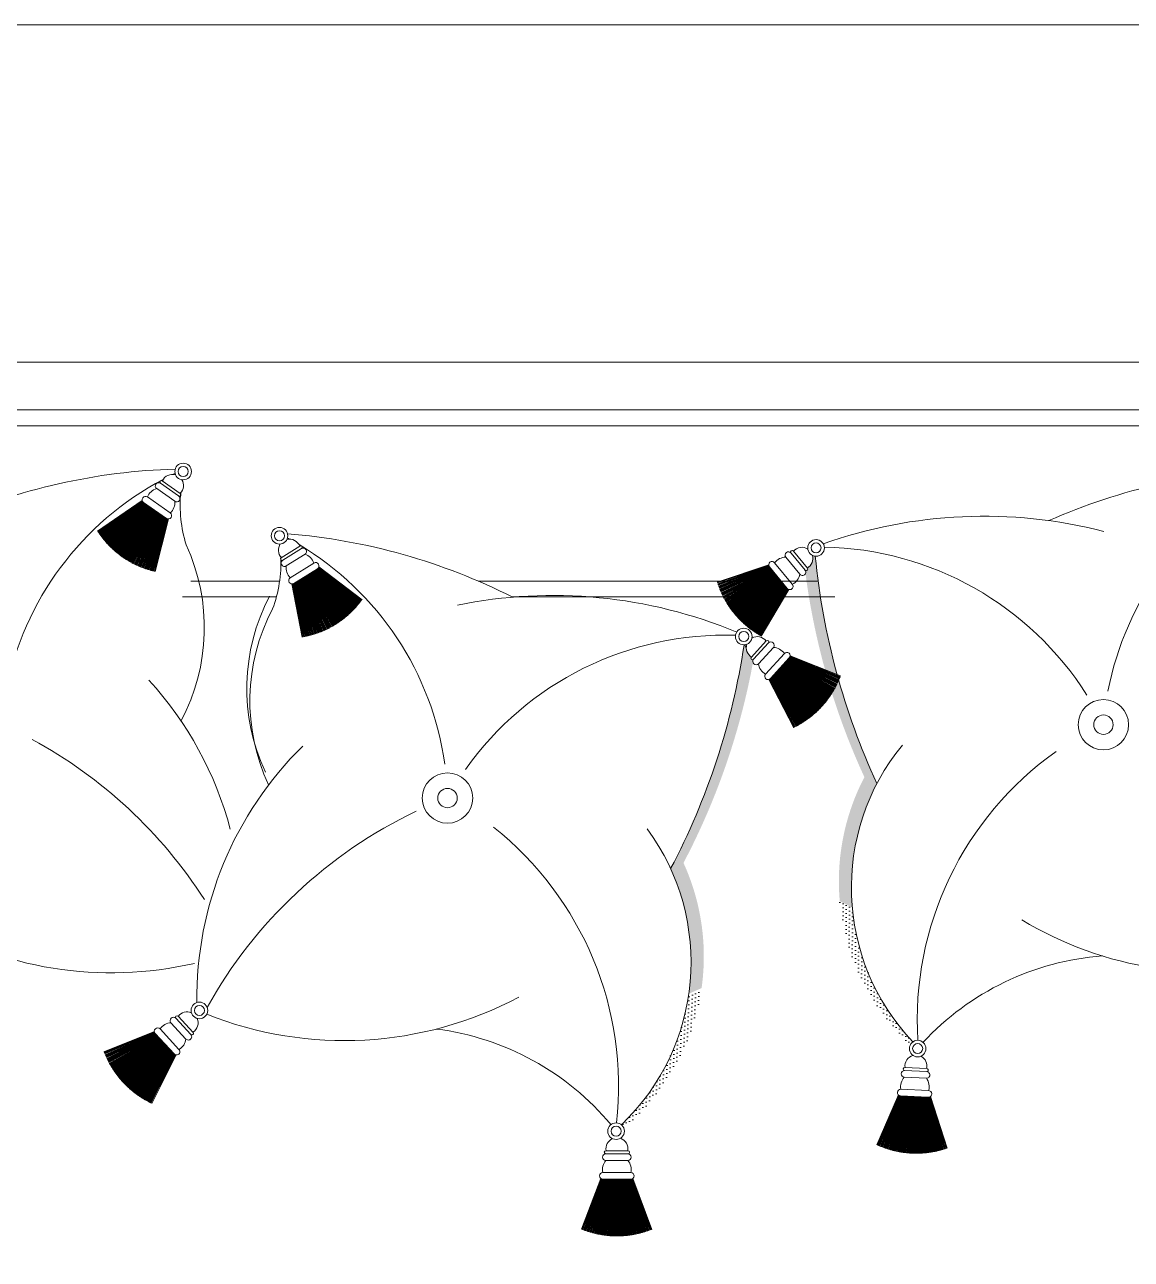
# Model space of a CAD drawing. Header units: inches. Extents: x 327481 to 195042051, y -335014 to 44773228.
# Drawn here: x 366669.47 to 366697.33, y -329051.75 to -329020.66 of the extents above; entities that cross this region are included whole.
import ezdxf

# ---------------------------------------------------------------- set-up
doc = ezdxf.new("R2010")
doc.units = ezdxf.units.IN
doc.header["$MEASUREMENT"] = 0
doc.layers.add('furniture', color=251, linetype='Continuous', lineweight=13)
doc.layers.add('PATHWAY', color=19, linetype='Continuous')
pattern_1 = [(242.8598708, (46.934024, 123.8614323), (0.001786885337, -0.002433010644), [0, -0.0027])]
pattern_2 = [(114.1448937, (47.2678317, 134.0139328), (0.00191157614, 0.0023363169), [0, -0.0027])]

# ---------------------------------------------------------------- blocks, each defined once
blk = doc.blocks.new('sofa')
h = blk.add_hatch()
h.set_pattern_fill('DOTS', color=256, scale=0.0432, angle=602.85987, style=0)
h.set_pattern_definition(pattern_1)
h.paths.add_polyline_path([(-120.17001, 133.37175), (-120.17486, 133.3623, 0.038784), (-120.1489, 133.36667, -0.001847), (-120.15779, 133.37329, -0.018128)])
h.paths.add_polyline_path([(-120.15779, 133.37329, 0.001847), (-120.1489, 133.36667, 0.036379), (-120.12544, 133.37436, -0.005703), (-120.14315, 133.37635, -0.022025)])
h.paths.add_polyline_path([(-120.14315, 133.37635, 0.005703), (-120.12544, 133.37436, 0.1075), (-120.06599, 133.41537, -0.132171), (-120.06854, 133.4174, -0.127339)])
h = blk.add_hatch()
h.set_pattern_fill('DOTS', color=256, scale=0.0432, angle=602.85987, style=0)
h.set_pattern_definition(pattern_1)
h.paths.add_polyline_path([(-120.4355, 133.34384, -0.085347), (-120.43604, 133.34178, -0.346667), (-120.42655, 133.33775), (-120.42644, 133.33784, -0.962307), (-120.42491, 133.33611, 0.000005), (-120.4249, 133.33611, -0.266117), (-120.42243, 133.33643, 0.012545), (-120.39605, 133.34056, -0.01378), (-120.38691, 133.35081, -0.02307)])
h.paths.add_polyline_path([(-120.38691, 133.35081, 0.01378), (-120.39605, 133.34056, 0.063062), (-120.26855, 133.3809, -0.012257), (-120.27584, 133.38493, -0.054739)])
h.paths.add_polyline_path([(-120.24169, 133.36969, -0.012903), (-120.23699, 133.37919, -0.042691), (-120.26371, 133.39034, -0.00624), (-120.27584, 133.38493, 0.055194)])
h.paths.add_polyline_path([(-120.23699, 133.37919, 0.012903), (-120.24169, 133.36969, 0.099932), (-120.17486, 133.3623), (-120.17001, 133.37175, -0.100151)])
h = blk.add_hatch()
h.set_pattern_fill('DOTS', color=256, scale=0.0432, angle=559.8083, style=0)
h.set_pattern_definition(pattern_2)
h.paths.add_polyline_path([(-120.36853, 133.29003, 0.085347), (-120.36896, 133.29211, 0.346667), (-120.35928, 133.29564), (-120.35917, 133.29555, 0.962307), (-120.35755, 133.29719, -0.000005), (-120.35754, 133.29719, 0.266117), (-120.35509, 133.29674, -0.012545), (-120.32896, 133.29124, 0.01378), (-120.32037, 133.28053, 0.02307)])
h.paths.add_polyline_path([(-120.32037, 133.28053, -0.01378), (-120.32896, 133.29124, -0.063062), (-120.20375, 133.2443, 0.012257), (-120.21124, 133.24065, 0.054739)])
h.paths.add_polyline_path([(-120.17634, 133.25408, 0.012903), (-120.17214, 133.24435, 0.042691), (-120.19941, 133.23461, 0.00624), (-120.21124, 133.24065, -0.055194)])
h.paths.add_polyline_path([(-120.17214, 133.24435, -0.012903), (-120.17634, 133.25408, -0.099932), (-120.10921, 133.25797), (-120.10486, 133.24828, 0.100151)])
h = blk.add_hatch()
h.set_pattern_fill('DOTS', color=256, scale=0.0432, angle=559.8083, style=0)
h.set_pattern_definition(pattern_2)
h.paths.add_polyline_path([(-120.10486, 133.24828), (-120.10921, 133.25797, -0.038784), (-120.08352, 133.25225, 0.001847), (-120.09274, 133.2461, 0.018128)])
h.paths.add_polyline_path([(-120.09274, 133.2461, -0.001847), (-120.08352, 133.25225, -0.036379), (-120.06049, 133.24334, 0.005703), (-120.07827, 133.24229, 0.022025)])
h.paths.add_polyline_path([(-120.07827, 133.24229, -0.005703), (-120.06049, 133.24334, -0.1075), (-120.00326, 133.19929, 0.132171), (-120.00591, 133.19739, 0.127339)])
for p, q in [((-120.58209, 134.35946), (-120.58209, 132.19946)), ((-120.53409, 132.79491), (-120.53409, 134.27147)), ((-120.54609, 132.78291), (-120.54609, 134.23942)), ((-120.04918, 133.41141), (-120.04835, 133.42805)), ((-120.04687, 133.4113), (-120.04605, 133.42794)), ((-120.04187, 133.41105), (-120.04105, 133.42769)), ((-120.0328, 133.4084), (-120.03176, 133.42942)), ((-120.0278, 133.40816), (-120.02676, 133.42917)), ((-120.40471, 133.1151), (-120.40471, 133.35858)), ((-120.41671, 133.08934), (-120.41671, 133.34599)), ((-120.43933, 133.32727), (-120.42644, 133.33784)), ((-120.43786, 133.32548), (-120.42498, 133.33605)), ((-120.43469, 133.32161), (-120.4218, 133.33218)), ((-120.43055, 133.31312), (-120.41428, 133.32646)), ((-120.42738, 133.30925), (-120.41111, 133.32259)), ((-120.36198, 133.32045), (-120.34643, 133.30627)), ((-120.35861, 133.32415), (-120.34306, 133.30997)), ((-120.36655, 133.31218), (-120.35424, 133.30095)), ((-120.37148, 133.30677), (-120.35917, 133.29555)), ((-120.36993, 133.30848), (-120.35761, 133.29725)), ((-119.98627, 133.20236), (-119.98631, 133.1857)), ((-119.98396, 133.20235), (-119.984, 133.18569)), ((-119.97895, 133.20234), (-119.979, 133.18568)), ((-119.96976, 133.20451), (-119.96981, 133.18346)), ((-119.96475, 133.20449), (-119.9648, 133.18345)), ((-120.42605, 132.96791), (-120.41492, 132.95005)), ((-120.43694, 132.95854), (-120.42813, 132.9444)), ((-120.4303, 132.96526), (-120.41917, 132.9474)), ((-120.44315, 132.95467), (-120.43434, 132.94053)), ((-120.44119, 132.9559), (-120.43238, 132.94175)), ((-120.41671, 132.93938), (-120.41671, 132.87236)), ((-120.40471, 132.86611), (-120.40471, 132.93695)), ((-120.07567, 132.87401), (-120.08792, 132.86271)), ((-120.07411, 132.87231), (-120.08636, 132.86101)), ((-120.4925, 132.85071), (-120.48296, 132.86438)), ((-120.4906, 132.84939), (-120.48106, 132.86305)), ((-120.07071, 132.86863), (-120.08296, 132.85733)), ((-120.06287, 132.86336), (-120.07834, 132.84909)), ((-120.4865, 132.84653), (-120.47696, 132.86019)), ((-120.48022, 132.83947), (-120.46817, 132.85672)), ((-120.47611, 132.8366), (-120.46406, 132.85386)), ((-120.05948, 132.85968), (-120.07494, 132.84541)), ((-120.53409, 132.28745), (-120.53409, 132.79491)), ((-120.54609, 132.27545), (-120.54609, 132.78291))]:
    blk.add_line(p, q)
at = {"color": 8}
for p, q in [((-120.02722, 133.43075), (-119.98816, 133.44337)), ((-120.02707, 133.43051), (-119.98796, 133.44279)), ((-120.02695, 133.43026), (-119.98777, 133.44222)), ((-120.02686, 133.43), (-119.98759, 133.44164)), ((-120.02679, 133.42973), (-119.98741, 133.44107)), ((-120.02694, 133.42554), (-119.98525, 133.43224)), ((-120.02693, 133.42581), (-119.98536, 133.43284)), ((-120.02691, 133.42608), (-119.98547, 133.43344)), ((-120.0269, 133.42636), (-119.98559, 133.43403)), ((-120.02688, 133.42664), (-119.98571, 133.43462)), ((-120.02687, 133.42691), (-119.98584, 133.43522)), ((-120.02686, 133.42719), (-119.98598, 133.43581)), ((-120.02684, 133.42747), (-119.98612, 133.4364)), ((-120.02683, 133.42775), (-119.98626, 133.43698)), ((-120.02681, 133.42803), (-119.98641, 133.43757)), ((-120.0268, 133.42831), (-119.98657, 133.43816)), ((-120.02679, 133.4286), (-119.98673, 133.43874)), ((-120.02677, 133.42888), (-119.9869, 133.43932)), ((-120.02676, 133.42946), (-119.98721, 133.44049)), ((-120.02676, 133.42917), (-119.98707, 133.4399)), ((-120.02715, 133.42128), (-119.98421, 133.4226)), ((-120.02714, 133.42154), (-119.98423, 133.4232)), ((-120.02712, 133.4218), (-119.98427, 133.42381)), ((-120.02711, 133.42206), (-119.9843, 133.42442)), ((-120.0271, 133.42233), (-119.98434, 133.42502)), ((-120.02709, 133.42259), (-119.98439, 133.42563)), ((-120.02707, 133.42286), (-119.98444, 133.42623)), ((-120.02706, 133.42312), (-119.9845, 133.42684)), ((-120.02705, 133.42339), (-119.98456, 133.42744)), ((-120.02703, 133.42365), (-119.98463, 133.42804)), ((-120.02702, 133.42392), (-119.9847, 133.42865)), ((-120.02701, 133.42419), (-119.98478, 133.42925)), ((-120.02699, 133.42446), (-119.98486, 133.42985)), ((-120.02698, 133.42473), (-119.98495, 133.43045)), ((-120.02697, 133.425), (-119.98504, 133.43105)), ((-120.02695, 133.42527), (-119.98514, 133.43165)), ((-120.02756, 133.41314), (-119.98604, 133.40391)), ((-120.02754, 133.41341), (-119.9859, 133.4045)), ((-120.02753, 133.41368), (-119.98577, 133.4051)), ((-120.02752, 133.41394), (-119.98564, 133.40569)), ((-120.0275, 133.41421), (-119.98552, 133.40629)), ((-120.02749, 133.41447), (-119.9854, 133.40688)), ((-120.02748, 133.41474), (-119.98529, 133.40748)), ((-120.02746, 133.415), (-119.98519, 133.40808)), ((-120.02745, 133.41527), (-119.98508, 133.40867)), ((-120.02744, 133.41553), (-119.98499, 133.40927)), ((-120.02742, 133.41579), (-119.9849, 133.40987)), ((-120.02741, 133.41605), (-119.98481, 133.41048)), ((-120.0274, 133.41632), (-119.98473, 133.41108)), ((-120.02738, 133.41658), (-119.98466, 133.41168)), ((-120.02737, 133.41684), (-119.98459, 133.41228)), ((-120.02736, 133.4171), (-119.98452, 133.41289)), ((-120.02735, 133.41736), (-119.98446, 133.41349)), ((-120.02733, 133.41762), (-119.98441, 133.4141)), ((-120.02732, 133.41788), (-119.98436, 133.4147)), ((-120.02731, 133.41814), (-119.98432, 133.41531)), ((-120.02729, 133.4184), (-119.98428, 133.41592)), ((-120.02728, 133.41866), (-119.98425, 133.41652)), ((-120.02728, 133.41866), (-119.98425, 133.41652)), ((-120.02727, 133.41892), (-119.98422, 133.41713)), ((-120.02725, 133.41919), (-119.9842, 133.41774)), ((-120.02724, 133.41945), (-119.98418, 133.41834)), ((-120.02723, 133.41971), (-119.98417, 133.41895)), ((-120.02722, 133.41997), (-119.98416, 133.41956)), ((-120.0272, 133.42023), (-119.98416, 133.42017)), ((-120.02719, 133.42049), (-119.98416, 133.42077)), ((-120.02718, 133.42075), (-119.98417, 133.42138)), ((-120.02716, 133.42101), (-119.98419, 133.42199)), ((-120.02842, 133.40663), (-119.9908, 133.3902)), ((-120.02825, 133.40686), (-119.99055, 133.39075)), ((-120.0281, 133.40709), (-119.99031, 133.3913)), ((-120.02798, 133.40734), (-119.99006, 133.39186)), ((-120.02789, 133.4076), (-119.98983, 133.39241)), ((-120.02783, 133.40787), (-119.98958, 133.39297)), ((-120.0278, 133.40816), (-119.98937, 133.39354)), ((-120.02779, 133.40844), (-119.98915, 133.3941)), ((-120.02778, 133.40873), (-119.98892, 133.39466)), ((-120.02776, 133.40901), (-119.98871, 133.39523)), ((-120.02775, 133.4093), (-119.98849, 133.39579)), ((-120.02773, 133.40958), (-119.98829, 133.39636)), ((-120.02772, 133.40986), (-119.98808, 133.39693)), ((-120.02771, 133.41014), (-119.98789, 133.39751)), ((-120.02769, 133.41042), (-119.98769, 133.39808)), ((-120.02768, 133.41069), (-119.9875, 133.39866)), ((-120.02766, 133.41097), (-119.98732, 133.39923)), ((-120.02765, 133.41124), (-119.98714, 133.39981)), ((-120.02764, 133.41152), (-119.98697, 133.4004)), ((-120.02762, 133.41179), (-119.9868, 133.40098)), ((-120.02761, 133.41206), (-119.98664, 133.40156)), ((-120.0276, 133.41233), (-119.98648, 133.40215)), ((-120.02758, 133.4126), (-119.98633, 133.40274)), ((-120.02757, 133.41287), (-119.98618, 133.40332)), ((-120.36012, 133.32479), (-120.34501, 133.36296)), ((-120.35984, 133.32476), (-120.34444, 133.36274)), ((-120.35957, 133.32469), (-120.34388, 133.36253)), ((-120.35931, 133.3246), (-120.34331, 133.3623)), ((-120.35906, 133.32448), (-120.34275, 133.36208)), ((-120.35883, 133.32433), (-120.34219, 133.36186)), ((-120.35861, 133.32415), (-120.34164, 133.3616)), ((-120.3584, 133.32395), (-120.34108, 133.36136)), ((-120.35818, 133.32376), (-120.34053, 133.36112)), ((-120.35797, 133.32357), (-120.33998, 133.36087)), ((-120.35776, 133.32338), (-120.33943, 133.36062)), ((-120.35756, 133.32319), (-120.33888, 133.36036)), ((-120.35735, 133.323), (-120.33833, 133.3601)), ((-120.35714, 133.32281), (-120.33779, 133.35983)), ((-120.35694, 133.32262), (-120.33725, 133.35956)), ((-120.35673, 133.32244), (-120.33671, 133.35928)), ((-120.35653, 133.32225), (-120.33617, 133.359)), ((-120.35632, 133.32206), (-120.33563, 133.35872)), ((-120.35612, 133.32188), (-120.3351, 133.35843)), ((-120.35592, 133.3217), (-120.33457, 133.35813)), ((-120.35572, 133.32151), (-120.33405, 133.35783)), ((-120.35552, 133.32133), (-120.33352, 133.35753)), ((-120.35532, 133.32115), (-120.333, 133.35722)), ((-120.35512, 133.32097), (-120.33248, 133.3569)), ((-120.35492, 133.32078), (-120.33196, 133.35659)), ((-120.35472, 133.3206), (-120.33145, 133.35626)), ((-120.35452, 133.32042), (-120.33094, 133.35594)), ((-120.35433, 133.32024), (-120.33043, 133.3556)), ((-120.35413, 133.32007), (-120.32992, 133.35527)), ((-120.35393, 133.31989), (-120.32942, 133.35493)), ((-120.35374, 133.31971), (-120.32892, 133.35458)), ((-120.35354, 133.31953), (-120.32842, 133.35423)), ((-120.35335, 133.31935), (-120.32793, 133.35388)), ((-120.35315, 133.31917), (-120.32744, 133.35352)), ((-120.35296, 133.319), (-120.32695, 133.35316)), ((-120.35277, 133.31882), (-120.32647, 133.35279)), ((-120.35257, 133.31864), (-120.32599, 133.35242)), ((-120.35238, 133.31847), (-120.32551, 133.35205)), ((-120.35218, 133.31829), (-120.32503, 133.35167)), ((-120.35199, 133.31811), (-120.32456, 133.35129)), ((-120.3518, 133.31794), (-120.32409, 133.3509)), ((-120.3516, 133.31776), (-120.32363, 133.35051)), ((-120.35141, 133.31759), (-120.32317, 133.35011)), ((-120.35122, 133.31741), (-120.32271, 133.34971)), ((-120.35103, 133.31723), (-120.32226, 133.34931)), ((-120.35083, 133.31706), (-120.32181, 133.3489)), ((-120.35083, 133.31706), (-120.32181, 133.3489)), ((-120.35064, 133.31688), (-120.32136, 133.34849)), ((-120.35045, 133.31671), (-120.32091, 133.34807)), ((-120.35026, 133.31653), (-120.32047, 133.34766)), ((-120.35006, 133.31636), (-120.32004, 133.34723)), ((-120.34987, 133.31618), (-120.31961, 133.34681)), ((-120.34968, 133.316), (-120.31918, 133.34638)), ((-120.34948, 133.31583), (-120.31875, 133.34594)), ((-120.34929, 133.31565), (-120.31833, 133.3455)), ((-120.3491, 133.31547), (-120.31791, 133.34506)), ((-120.3489, 133.3153), (-120.3175, 133.34462)), ((-120.34871, 133.31512), (-120.31709, 133.34417)), ((-120.34851, 133.31494), (-120.31668, 133.34372)), ((-120.34832, 133.31477), (-120.31628, 133.34326)), ((-120.34812, 133.31459), (-120.31589, 133.3428)), ((-120.34793, 133.31441), (-120.31549, 133.34234)), ((-120.34773, 133.31423), (-120.3151, 133.34188)), ((-120.34754, 133.31405), (-120.31472, 133.34141)), ((-120.34734, 133.31387), (-120.31434, 133.34093)), ((-120.34714, 133.31369), (-120.31396, 133.34046)), ((-120.34694, 133.31351), (-120.31359, 133.33998)), ((-120.34675, 133.31333), (-120.31322, 133.3395)), ((-120.34655, 133.31315), (-120.31285, 133.33901)), ((-120.34635, 133.31297), (-120.31249, 133.33852)), ((-120.34615, 133.31279), (-120.31214, 133.33803)), ((-120.34595, 133.31261), (-120.31178, 133.33754)), ((-120.34575, 133.31242), (-120.31144, 133.33704)), ((-120.34555, 133.31224), (-120.31109, 133.33654)), ((-120.34534, 133.31205), (-120.31076, 133.33604)), ((-120.34514, 133.31187), (-120.31042, 133.33553)), ((-120.34494, 133.31168), (-120.31009, 133.33502)), ((-120.34473, 133.3115), (-120.30977, 133.33451)), ((-120.34452, 133.31131), (-120.30945, 133.334)), ((-120.34432, 133.31112), (-120.30913, 133.33348)), ((-120.34411, 133.31093), (-120.30882, 133.33296)), ((-120.3439, 133.31074), (-120.30851, 133.33244)), ((-120.34369, 133.31055), (-120.30821, 133.33191)), ((-120.34348, 133.31036), (-120.30791, 133.33139)), ((-120.34327, 133.31017), (-120.30762, 133.33086)), ((-120.34306, 133.30997), (-120.30733, 133.33032)), ((-120.34286, 133.30977), (-120.30702, 133.3298)), ((-120.34269, 133.30955), (-120.30675, 133.32926)), ((-120.41455, 133.31977), (-120.38207, 133.29248)), ((-120.41434, 133.31994), (-120.38169, 133.29295)), ((-120.41413, 133.32011), (-120.38132, 133.29343)), ((-120.41392, 133.32028), (-120.38094, 133.2939)), ((-120.41371, 133.32046), (-120.38057, 133.29439)), ((-120.4135, 133.32063), (-120.38021, 133.29487)), ((-120.41328, 133.3208), (-120.37985, 133.29536)), ((-120.41307, 133.32098), (-120.37949, 133.29585)), ((-120.41286, 133.32115), (-120.37914, 133.29634)), ((-120.41264, 133.32133), (-120.3788, 133.29684)), ((-120.41242, 133.32151), (-120.37845, 133.29734)), ((-120.41221, 133.32169), (-120.37812, 133.29784)), ((-120.41199, 133.32187), (-120.37778, 133.29835)), ((-120.41177, 133.32205), (-120.37745, 133.29886)), ((-120.41155, 133.32223), (-120.37713, 133.29937)), ((-120.41133, 133.32241), (-120.37681, 133.29988)), ((-120.41111, 133.32259), (-120.37649, 133.3004)), ((-120.4109, 133.32278), (-120.37615, 133.3009)), ((-120.41071, 133.32299), (-120.37586, 133.30143)), ((-120.41056, 133.32322), (-120.37555, 133.30195)), ((-120.41043, 133.32346), (-120.37525, 133.30248)), ((-120.41032, 133.32372), (-120.37495, 133.303)), ((-120.34254, 133.30931), (-120.30648, 133.32872)), ((-120.34243, 133.30907), (-120.3062, 133.32818)), ((-120.34234, 133.3088), (-120.30593, 133.32764)), ((-120.42584, 133.3105), (-120.40845, 133.27252)), ((-120.42563, 133.31068), (-120.40789, 133.27276)), ((-120.42541, 133.31086), (-120.40734, 133.27301)), ((-120.4252, 133.31103), (-120.40679, 133.27327)), ((-120.42499, 133.31121), (-120.40624, 133.27352)), ((-120.42477, 133.31138), (-120.40569, 133.27379)), ((-120.42456, 133.31155), (-120.40515, 133.27405)), ((-120.42435, 133.31173), (-120.40461, 133.27432)), ((-120.42414, 133.3119), (-120.40407, 133.2746)), ((-120.42393, 133.31207), (-120.40353, 133.27488)), ((-120.42372, 133.31224), (-120.40299, 133.27517)), ((-120.42352, 133.31241), (-120.40246, 133.27546)), ((-120.42331, 133.31258), (-120.40193, 133.27575)), ((-120.4231, 133.31275), (-120.4014, 133.27605)), ((-120.4229, 133.31292), (-120.40088, 133.27636)), ((-120.42269, 133.31309), (-120.40036, 133.27667)), ((-120.42249, 133.31326), (-120.39984, 133.27698)), ((-120.42228, 133.31342), (-120.39932, 133.2773)), ((-120.42208, 133.31359), (-120.3988, 133.27762)), ((-120.42187, 133.31376), (-120.39829, 133.27795)), ((-120.42167, 133.31393), (-120.39778, 133.27828)), ((-120.42147, 133.31409), (-120.39728, 133.27862)), ((-120.42126, 133.31426), (-120.39678, 133.27896)), ((-120.42106, 133.31443), (-120.39628, 133.2793)), ((-120.42086, 133.31459), (-120.39578, 133.27965)), ((-120.42065, 133.31476), (-120.39528, 133.28001)), ((-120.42045, 133.31492), (-120.39479, 133.28037)), ((-120.42025, 133.31509), (-120.39431, 133.28073)), ((-120.42005, 133.31526), (-120.39382, 133.28109)), ((-120.41985, 133.31542), (-120.39334, 133.28146)), ((-120.41964, 133.31559), (-120.39286, 133.28184)), ((-120.41944, 133.31575), (-120.39239, 133.28222)), ((-120.41924, 133.31592), (-120.39192, 133.2826)), ((-120.41924, 133.31592), (-120.39192, 133.2826)), ((-120.41904, 133.31608), (-120.39145, 133.28299)), ((-120.41884, 133.31625), (-120.39098, 133.28338)), ((-120.41864, 133.31641), (-120.39052, 133.28378)), ((-120.41843, 133.31658), (-120.39006, 133.28418)), ((-120.41823, 133.31675), (-120.38961, 133.28458)), ((-120.41803, 133.31691), (-120.38916, 133.28499)), ((-120.41783, 133.31708), (-120.38871, 133.2854)), ((-120.41763, 133.31724), (-120.38827, 133.28581)), ((-120.41742, 133.31741), (-120.38783, 133.28623)), ((-120.41722, 133.31758), (-120.38739, 133.28665)), ((-120.41702, 133.31774), (-120.38696, 133.28708)), ((-120.41681, 133.31791), (-120.38653, 133.28751)), ((-120.41661, 133.31808), (-120.38611, 133.28794)), ((-120.41641, 133.31824), (-120.38569, 133.28838)), ((-120.4162, 133.31841), (-120.38527, 133.28882)), ((-120.416, 133.31858), (-120.38486, 133.28927)), ((-120.41579, 133.31875), (-120.38445, 133.28972)), ((-120.41558, 133.31892), (-120.38404, 133.29017)), ((-120.41538, 133.31909), (-120.38364, 133.29062)), ((-120.41517, 133.31925), (-120.38324, 133.29108)), ((-120.41496, 133.31942), (-120.38285, 133.29154)), ((-120.41476, 133.3196), (-120.38246, 133.29201)), ((-120.42892, 133.30868), (-120.41582, 133.26978)), ((-120.42864, 133.3087), (-120.41524, 133.26996)), ((-120.42836, 133.30875), (-120.41467, 133.27015)), ((-120.4281, 133.30883), (-120.4141, 133.27034)), ((-120.42785, 133.30894), (-120.41352, 133.27054)), ((-120.4276, 133.30908), (-120.41295, 133.27073)), ((-120.42738, 133.30925), (-120.41239, 133.27096)), ((-120.42715, 133.30943), (-120.41182, 133.27117)), ((-120.42693, 133.30961), (-120.41125, 133.27138)), ((-120.42671, 133.30979), (-120.41069, 133.2716)), ((-120.42649, 133.30997), (-120.41013, 133.27182)), ((-120.42627, 133.31015), (-120.40956, 133.27205)), ((-120.42606, 133.31033), (-120.409, 133.27228)), ((-119.96529, 133.20605), (-119.92686, 133.22049)), ((-119.96512, 133.20582), (-119.92664, 133.21993)), ((-119.96499, 133.20557), (-119.92642, 133.21936)), ((-119.96489, 133.20532), (-119.92621, 133.2188)), ((-119.96481, 133.20505), (-119.926, 133.21823)), ((-119.96477, 133.20478), (-119.92578, 133.21766)), ((-119.96476, 133.20279), (-119.9245, 133.21363)), ((-119.96476, 133.20251), (-119.92433, 133.21304)), ((-119.96476, 133.20223), (-119.92417, 133.21246)), ((-119.96476, 133.20195), (-119.92401, 133.21187)), ((-119.96476, 133.20168), (-119.92386, 133.21129)), ((-119.96476, 133.2014), (-119.92371, 133.2107)), ((-119.96476, 133.20113), (-119.92357, 133.21011)), ((-119.96476, 133.20085), (-119.92343, 133.20952)), ((-119.96476, 133.20058), (-119.9233, 133.20893)), ((-119.96476, 133.20031), (-119.92317, 133.20833)), ((-119.96475, 133.20449), (-119.92561, 133.21708)), ((-119.96475, 133.2042), (-119.92541, 133.21651)), ((-119.96475, 133.20392), (-119.92522, 133.21594)), ((-119.96475, 133.20363), (-119.92503, 133.21536)), ((-119.96475, 133.20335), (-119.92485, 133.21479)), ((-119.96475, 133.20307), (-119.92467, 133.21421)), ((-119.96477, 133.1987), (-119.92252, 133.20475)), ((-119.96477, 133.19843), (-119.92243, 133.20415)), ((-119.96477, 133.19817), (-119.92234, 133.20355)), ((-119.96477, 133.1979), (-119.92226, 133.20295)), ((-119.96477, 133.19764), (-119.92219, 133.20235)), ((-119.96477, 133.19737), (-119.92212, 133.20174)), ((-119.96477, 133.19711), (-119.92205, 133.20114)), ((-119.96477, 133.19685), (-119.92199, 133.20053)), ((-119.96477, 133.19659), (-119.92194, 133.19993)), ((-119.96477, 133.19632), (-119.92189, 133.19932)), ((-119.96477, 133.19606), (-119.92185, 133.19872)), ((-119.96476, 133.20004), (-119.92305, 133.20774)), ((-119.96476, 133.19977), (-119.92293, 133.20714)), ((-119.96476, 133.1995), (-119.92282, 133.20655)), ((-119.96476, 133.19923), (-119.92271, 133.20595)), ((-119.96476, 133.19897), (-119.92261, 133.20535)), ((-119.96479, 133.19109), (-119.92203, 133.18719)), ((-119.96479, 133.19083), (-119.92209, 133.18659)), ((-119.96479, 133.19057), (-119.92216, 133.18598)), ((-119.96479, 133.1903), (-119.92223, 133.18538)), ((-119.96479, 133.19004), (-119.92231, 133.18478)), ((-119.96479, 133.18978), (-119.92239, 133.18418)), ((-119.96479, 133.18951), (-119.92248, 133.18358)), ((-119.96479, 133.18924), (-119.92257, 133.18298)), ((-119.96478, 133.19502), (-119.92173, 133.19629)), ((-119.96478, 133.19475), (-119.92171, 133.19568)), ((-119.96478, 133.19449), (-119.9217, 133.19508)), ((-119.96478, 133.19423), (-119.92169, 133.19447)), ((-119.96478, 133.19397), (-119.92169, 133.19386)), ((-119.96478, 133.19397), (-119.92169, 133.19386)), ((-119.96478, 133.19371), (-119.92169, 133.19325)), ((-119.96478, 133.19345), (-119.9217, 133.19265)), ((-119.96478, 133.19319), (-119.92172, 133.19204)), ((-119.96478, 133.19293), (-119.92174, 133.19143)), ((-119.96478, 133.19267), (-119.92176, 133.19083)), ((-119.96478, 133.19241), (-119.92179, 133.19022)), ((-119.96478, 133.19214), (-119.92183, 133.18961)), ((-119.96478, 133.19188), (-119.92187, 133.18901)), ((-119.96478, 133.19162), (-119.92192, 133.1884)), ((-119.96478, 133.19136), (-119.92197, 133.1878)), ((-119.96477, 133.1958), (-119.92181, 133.19811)), ((-119.96477, 133.19554), (-119.92178, 133.19751)), ((-119.96477, 133.19528), (-119.92175, 133.1969)), ((-119.96535, 133.1819), (-119.927, 133.16726)), ((-119.96518, 133.18213), (-119.92677, 133.16782)), ((-119.96505, 133.18237), (-119.92655, 133.16839)), ((-119.96495, 133.18263), (-119.92634, 133.16895)), ((-119.96487, 133.18289), (-119.92613, 133.16952)), ((-119.96482, 133.18317), (-119.9259, 133.17008)), ((-119.9648, 133.18709), (-119.92351, 133.17821)), ((-119.9648, 133.18682), (-119.92365, 133.17762)), ((-119.9648, 133.18654), (-119.9238, 133.17703)), ((-119.9648, 133.18627), (-119.92395, 133.17645)), ((-119.9648, 133.18599), (-119.9241, 133.17586)), ((-119.9648, 133.18571), (-119.92426, 133.17528)), ((-119.9648, 133.18544), (-119.92443, 133.17469)), ((-119.9648, 133.18516), (-119.9246, 133.17411)), ((-119.9648, 133.18488), (-119.92477, 133.17353)), ((-119.9648, 133.18459), (-119.92496, 133.17295)), ((-119.9648, 133.18431), (-119.92514, 133.17238)), ((-119.9648, 133.18403), (-119.92533, 133.1718)), ((-119.9648, 133.18374), (-119.92553, 133.17123)), ((-119.9648, 133.18345), (-119.92573, 133.17066)), ((-119.96479, 133.18898), (-119.92267, 133.18238)), ((-119.96479, 133.18871), (-119.92278, 133.18178)), ((-119.96479, 133.18844), (-119.92289, 133.18118)), ((-119.96479, 133.18817), (-119.923, 133.18059)), ((-119.96479, 133.1879), (-119.92312, 133.17999)), ((-119.96479, 133.18763), (-119.92324, 133.1794)), ((-119.96479, 133.18736), (-119.92337, 133.1788)), ((-120.42733, 132.96894), (-120.40244, 133.00159)), ((-120.42707, 132.96883), (-120.40196, 133.00123)), ((-120.42683, 132.9687), (-120.40147, 133.00086)), ((-120.4266, 132.96853), (-120.40099, 133.0005)), ((-120.4264, 132.96835), (-120.40051, 133.00013)), ((-120.42621, 132.96814), (-120.40003, 132.99977)), ((-120.42605, 132.96791), (-120.39957, 132.99937)), ((-120.4259, 132.96767), (-120.3991, 132.99899)), ((-120.42575, 132.96742), (-120.39863, 132.9986)), ((-120.4256, 132.96718), (-120.39817, 132.99821)), ((-120.42545, 132.96694), (-120.39771, 132.99782)), ((-120.4253, 132.9667), (-120.39725, 132.99743)), ((-120.42515, 132.96646), (-120.39679, 132.99703)), ((-120.425, 132.96623), (-120.39634, 132.99662)), ((-120.42485, 132.96599), (-120.39589, 132.99621)), ((-120.42471, 132.96575), (-120.39545, 132.9958)), ((-120.42456, 132.96552), (-120.39501, 132.99538)), ((-120.42442, 132.96529), (-120.39457, 132.99496)), ((-120.42427, 132.96505), (-120.39414, 132.99454)), ((-120.42413, 132.96482), (-120.39371, 132.99411)), ((-120.42398, 132.96459), (-120.39328, 132.99368)), ((-120.42384, 132.96436), (-120.39286, 132.99325)), ((-120.4237, 132.96413), (-120.39244, 132.99281)), ((-120.42355, 132.9639), (-120.39202, 132.99236)), ((-120.42341, 132.96367), (-120.39161, 132.99192)), ((-120.42327, 132.96345), (-120.39121, 132.99147)), ((-120.42313, 132.96322), (-120.3908, 132.99101)), ((-120.42299, 132.96299), (-120.3904, 132.99056)), ((-120.42285, 132.96277), (-120.39001, 132.9901)), ((-120.42271, 132.96254), (-120.38962, 132.98963)), ((-120.42257, 132.96232), (-120.38923, 132.98917)), ((-120.42243, 132.96209), (-120.38884, 132.9887)), ((-120.42229, 132.96187), (-120.38847, 132.98822)), ((-120.42215, 132.96165), (-120.38809, 132.98774)), ((-120.42201, 132.96142), (-120.38772, 132.98726)), ((-120.42187, 132.9612), (-120.38735, 132.98678)), ((-120.42173, 132.96098), (-120.38699, 132.98629)), ((-120.42159, 132.96075), (-120.38663, 132.9858)), ((-120.42145, 132.96053), (-120.38628, 132.98531)), ((-120.42132, 132.96031), (-120.38593, 132.98481)), ((-120.42118, 132.96009), (-120.38558, 132.98431)), ((-120.42104, 132.95987), (-120.38524, 132.98381)), ((-120.4209, 132.95965), (-120.3849, 132.9833)), ((-120.42076, 132.95942), (-120.38457, 132.9828)), ((-120.42062, 132.9592), (-120.38424, 132.98228)), ((-120.42049, 132.95898), (-120.38392, 132.98177)), ((-120.42049, 132.95898), (-120.38392, 132.98177)), ((-120.42035, 132.95876), (-120.3836, 132.98125)), ((-120.42021, 132.95854), (-120.38329, 132.98073)), ((-120.42007, 132.95832), (-120.38298, 132.98021)), ((-120.41993, 132.9581), (-120.38267, 132.97969)), ((-120.4198, 132.95787), (-120.38237, 132.97916)), ((-120.41966, 132.95765), (-120.38207, 132.97863)), ((-120.41952, 132.95743), (-120.38178, 132.97809)), ((-120.41938, 132.95721), (-120.38149, 132.97756)), ((-120.41924, 132.95699), (-120.38121, 132.97702)), ((-120.4191, 132.95676), (-120.38093, 132.97648)), ((-120.41897, 132.95654), (-120.38066, 132.97594)), ((-120.41883, 132.95632), (-120.38039, 132.97539)), ((-120.41869, 132.95609), (-120.38013, 132.97485)), ((-120.41855, 132.95587), (-120.37987, 132.9743)), ((-120.41841, 132.95564), (-120.37962, 132.97374)), ((-120.41827, 132.95542), (-120.37937, 132.97319)), ((-120.41813, 132.95519), (-120.37913, 132.97263)), ((-120.41799, 132.95497), (-120.37889, 132.97208)), ((-120.41785, 132.95474), (-120.37865, 132.97152)), ((-120.4177, 132.95452), (-120.37842, 132.97095)), ((-120.41756, 132.95429), (-120.3782, 132.97039)), ((-120.41742, 132.95406), (-120.37798, 132.96982)), ((-120.41728, 132.95383), (-120.37776, 132.96926)), ((-120.41713, 132.9536), (-120.37755, 132.96869)), ((-120.41699, 132.95337), (-120.37735, 132.96812)), ((-120.41685, 132.95314), (-120.37715, 132.96754)), ((-120.4167, 132.95291), (-120.37696, 132.96697)), ((-120.41656, 132.95268), (-120.37677, 132.96639)), ((-120.41641, 132.95244), (-120.37658, 132.96582)), ((-120.41627, 132.95221), (-120.3764, 132.96524)), ((-120.41612, 132.95197), (-120.37623, 132.96466)), ((-120.41597, 132.95174), (-120.37606, 132.96407)), ((-120.41582, 132.9515), (-120.3759, 132.96349)), ((-120.41568, 132.95126), (-120.37574, 132.96291)), ((-120.41553, 132.95102), (-120.37558, 132.96232)), ((-120.41538, 132.95078), (-120.37543, 132.96173)), ((-120.41523, 132.95054), (-120.37529, 132.96114)), ((-120.41507, 132.9503), (-120.37515, 132.96056)), ((-120.41492, 132.95005), (-120.37502, 132.95997)), ((-120.41479, 132.9498), (-120.37486, 132.95938)), ((-120.41468, 132.94955), (-120.37475, 132.95878)), ((-120.41461, 132.94928), (-120.37463, 132.95819)), ((-120.41456, 132.94901), (-120.37451, 132.9576)), ((-120.41456, 132.94845), (-120.37429, 132.95641)), ((-120.41454, 132.94873), (-120.3744, 132.957)), ((-120.46439, 132.85338), (-120.42507, 132.84071)), ((-120.46423, 132.85362), (-120.4249, 132.84129)), ((-120.46407, 132.85385), (-120.42473, 132.84187)), ((-120.46392, 132.8541), (-120.42454, 132.84245)), ((-120.4638, 132.85435), (-120.4244, 132.84303)), ((-120.46371, 132.85461), (-120.42425, 132.84362)), ((-120.46365, 132.85488), (-120.4241, 132.84421)), ((-120.46362, 132.85544), (-120.42382, 132.84538)), ((-120.46362, 132.85515), (-120.42396, 132.84479)), ((-120.06625, 132.85343), (-120.03581, 132.82298)), ((-120.06606, 132.85361), (-120.03538, 132.82342)), ((-120.06587, 132.85379), (-120.03496, 132.82385)), ((-120.06568, 132.85396), (-120.03454, 132.82429)), ((-120.06548, 132.85414), (-120.03413, 132.82474)), ((-120.06529, 132.85432), (-120.03372, 132.82518)), ((-120.0651, 132.8545), (-120.03331, 132.82563)), ((-120.0649, 132.85468), (-120.03291, 132.82609)), ((-120.06471, 132.85485), (-120.03251, 132.82655)), ((-120.06452, 132.85503), (-120.03211, 132.82701)), ((-120.06432, 132.85521), (-120.03172, 132.82747)), ((-120.06413, 132.85539), (-120.03133, 132.82794)), ((-120.06393, 132.85557), (-120.03095, 132.82841)), ((-120.06374, 132.85575), (-120.03057, 132.82889)), ((-120.06354, 132.85593), (-120.0302, 132.82936)), ((-120.06334, 132.85611), (-120.02983, 132.82985)), ((-120.06315, 132.8563), (-120.02946, 132.83033)), ((-120.06295, 132.85648), (-120.0291, 132.83082)), ((-120.06275, 132.85666), (-120.02874, 132.83131)), ((-120.06255, 132.85684), (-120.02839, 132.8318)), ((-120.06235, 132.85703), (-120.02804, 132.8323)), ((-120.06215, 132.85721), (-120.0277, 132.8328)), ((-120.06195, 132.8574), (-120.02736, 132.8333)), ((-120.06175, 132.85758), (-120.02702, 132.8338)), ((-120.06155, 132.85777), (-120.02669, 132.83431)), ((-120.06135, 132.85796), (-120.02636, 132.83482)), ((-120.06114, 132.85815), (-120.02604, 132.83534)), ((-120.06094, 132.85833), (-120.02573, 132.83585)), ((-120.06073, 132.85852), (-120.02541, 132.83637)), ((-120.06052, 132.85871), (-120.0251, 132.83689)), ((-120.06032, 132.85891), (-120.0248, 132.83742)), ((-120.06011, 132.8591), (-120.0245, 132.83794)), ((-120.0599, 132.85929), (-120.02421, 132.83847)), ((-120.05969, 132.85948), (-120.02392, 132.839)), ((-120.05948, 132.85968), (-120.02363, 132.83954)), ((-120.05928, 132.85988), (-120.02332, 132.84006)), ((-120.05911, 132.8601), (-120.02306, 132.84061)), ((-120.05897, 132.86034), (-120.02279, 132.84114)), ((-120.05885, 132.86059), (-120.02252, 132.84169)), ((-120.05876, 132.86085), (-120.02225, 132.84223)), ((-120.0587, 132.86113), (-120.02199, 132.84277)), ((-120.47084, 132.84416), (-120.43655, 132.81811)), ((-120.47069, 132.84437), (-120.43619, 132.81859)), ((-120.47054, 132.84459), (-120.43582, 132.81908)), ((-120.47039, 132.8448), (-120.43547, 132.81957)), ((-120.47024, 132.84501), (-120.43511, 132.82006)), ((-120.47009, 132.84523), (-120.43476, 132.82056)), ((-120.47009, 132.84523), (-120.43476, 132.82056)), ((-120.46994, 132.84544), (-120.43442, 132.82106)), ((-120.46979, 132.84566), (-120.43407, 132.82156)), ((-120.46964, 132.84587), (-120.43374, 132.82207)), ((-120.46949, 132.84608), (-120.4334, 132.82258)), ((-120.46934, 132.8463), (-120.43308, 132.82309)), ((-120.46919, 132.84651), (-120.43275, 132.8236)), ((-120.46904, 132.84673), (-120.43243, 132.82412)), ((-120.46889, 132.84694), (-120.43212, 132.82464)), ((-120.46874, 132.84716), (-120.43181, 132.82516)), ((-120.46859, 132.84737), (-120.4315, 132.82569)), ((-120.46844, 132.84759), (-120.4312, 132.82621)), ((-120.46829, 132.8478), (-120.43091, 132.82674)), ((-120.46814, 132.84802), (-120.43062, 132.82728)), ((-120.46799, 132.84824), (-120.43033, 132.82781)), ((-120.46784, 132.84845), (-120.43005, 132.82835)), ((-120.46769, 132.84867), (-120.42977, 132.82889)), ((-120.46753, 132.84889), (-120.4295, 132.82943)), ((-120.46738, 132.84911), (-120.42923, 132.82998)), ((-120.46723, 132.84932), (-120.42897, 132.83052)), ((-120.46708, 132.84954), (-120.42871, 132.83107)), ((-120.46692, 132.84976), (-120.42845, 132.83163)), ((-120.46677, 132.84998), (-120.42821, 132.83218)), ((-120.46661, 132.8502), (-120.42796, 132.83273)), ((-120.46646, 132.85043), (-120.42772, 132.83329)), ((-120.4663, 132.85065), (-120.42749, 132.83385)), ((-120.46615, 132.85087), (-120.42726, 132.83441)), ((-120.46599, 132.8511), (-120.42703, 132.83498)), ((-120.46584, 132.85132), (-120.42682, 132.83554)), ((-120.46568, 132.85155), (-120.4266, 132.83611)), ((-120.46552, 132.85177), (-120.42639, 132.83668)), ((-120.46536, 132.852), (-120.42619, 132.83725)), ((-120.4652, 132.85223), (-120.42599, 132.83782)), ((-120.46504, 132.85246), (-120.42579, 132.8384)), ((-120.46488, 132.85269), (-120.4256, 132.83897)), ((-120.46472, 132.85292), (-120.42542, 132.83955)), ((-120.46456, 132.85315), (-120.42524, 132.84013)), ((-120.07645, 132.84476), (-120.06111, 132.80668)), ((-120.07617, 132.84479), (-120.06055, 132.8069)), ((-120.0759, 132.84486), (-120.05999, 132.80712)), ((-120.07564, 132.84496), (-120.05942, 132.80735)), ((-120.0754, 132.84508), (-120.05887, 132.80758)), ((-120.07516, 132.84523), (-120.0583, 132.8078)), ((-120.07494, 132.84541), (-120.05776, 132.80806)), ((-120.07473, 132.84561), (-120.0572, 132.8083)), ((-120.07452, 132.8458), (-120.05665, 132.80855)), ((-120.07431, 132.846), (-120.0561, 132.8088)), ((-120.0741, 132.84619), (-120.05555, 132.80905)), ((-120.0739, 132.84638), (-120.055, 132.80932)), ((-120.07369, 132.84657), (-120.05446, 132.80958)), ((-120.07349, 132.84676), (-120.05391, 132.80985)), ((-120.07328, 132.84695), (-120.05337, 132.81013)), ((-120.07308, 132.84713), (-120.05284, 132.81041)), ((-120.07287, 132.84732), (-120.0523, 132.81069)), ((-120.07267, 132.84751), (-120.05177, 132.81098)), ((-120.07247, 132.84769), (-120.05124, 132.81127)), ((-120.07227, 132.84788), (-120.05071, 132.81157)), ((-120.07207, 132.84806), (-120.05018, 132.81187)), ((-120.07187, 132.84825), (-120.04966, 132.81218)), ((-120.07167, 132.84843), (-120.04914, 132.81249)), ((-120.07147, 132.84861), (-120.04862, 132.81281)), ((-120.07128, 132.8488), (-120.04811, 132.81313)), ((-120.07108, 132.84898), (-120.04759, 132.81346)), ((-120.07088, 132.84916), (-120.04709, 132.81379)), ((-120.07069, 132.84934), (-120.04658, 132.81412)), ((-120.07049, 132.84952), (-120.04608, 132.81446)), ((-120.0703, 132.8497), (-120.04558, 132.8148)), ((-120.0701, 132.84988), (-120.04508, 132.81515)), ((-120.06991, 132.85006), (-120.04458, 132.8155)), ((-120.06971, 132.85024), (-120.04409, 132.81586)), ((-120.06952, 132.85042), (-120.0436, 132.81622)), ((-120.06933, 132.8506), (-120.04312, 132.81659)), ((-120.06913, 132.85077), (-120.04264, 132.81696)), ((-120.06894, 132.85095), (-120.04216, 132.81733)), ((-120.06875, 132.85113), (-120.04168, 132.81771)), ((-120.06855, 132.85131), (-120.04121, 132.81809)), ((-120.06836, 132.85148), (-120.04074, 132.81848)), ((-120.06817, 132.85166), (-120.04027, 132.81887)), ((-120.06798, 132.85184), (-120.03981, 132.81926)), ((-120.06779, 132.85202), (-120.03935, 132.81966)), ((-120.06759, 132.85219), (-120.0389, 132.82006)), ((-120.0674, 132.85237), (-120.03844, 132.82047)), ((-120.06721, 132.85255), (-120.038, 132.82088)), ((-120.06721, 132.85255), (-120.038, 132.82088)), ((-120.06702, 132.85272), (-120.03755, 132.82129)), ((-120.06683, 132.8529), (-120.03711, 132.82171)), ((-120.06664, 132.85308), (-120.03667, 132.82213)), ((-120.06644, 132.85325), (-120.03624, 132.82255)), ((-120.47744, 132.83564), (-120.4543, 132.80174)), ((-120.47718, 132.83573), (-120.45379, 132.80207)), ((-120.47693, 132.83586), (-120.45329, 132.80241)), ((-120.4767, 132.83601), (-120.45279, 132.80275)), ((-120.47648, 132.83618), (-120.45229, 132.8031)), ((-120.47629, 132.83638), (-120.45179, 132.80343)), ((-120.47611, 132.8366), (-120.45131, 132.80381)), ((-120.47595, 132.83684), (-120.45082, 132.80416)), ((-120.47578, 132.83707), (-120.45033, 132.80452)), ((-120.47562, 132.83731), (-120.44985, 132.80488)), ((-120.47546, 132.83754), (-120.44937, 132.80525)), ((-120.4753, 132.83777), (-120.44889, 132.80562)), ((-120.47514, 132.838), (-120.44842, 132.806)), ((-120.47498, 132.83823), (-120.44794, 132.80638)), ((-120.47482, 132.83846), (-120.44747, 132.80676)), ((-120.47466, 132.83869), (-120.44701, 132.80715)), ((-120.4745, 132.83891), (-120.44655, 132.80754)), ((-120.47434, 132.83914), (-120.44609, 132.80794)), ((-120.47419, 132.83936), (-120.44563, 132.80834)), ((-120.47403, 132.83959), (-120.44518, 132.80875)), ((-120.47387, 132.83981), (-120.44473, 132.80915)), ((-120.47372, 132.84003), (-120.44429, 132.80957)), ((-120.47356, 132.84025), (-120.44385, 132.80998)), ((-120.47341, 132.84047), (-120.44341, 132.8104)), ((-120.47325, 132.84069), (-120.44298, 132.81083)), ((-120.4731, 132.84091), (-120.44255, 132.81126)), ((-120.47295, 132.84113), (-120.44212, 132.81169)), ((-120.4728, 132.84135), (-120.4417, 132.81212)), ((-120.47264, 132.84157), (-120.44128, 132.81256)), ((-120.47249, 132.84179), (-120.44086, 132.81301)), ((-120.47234, 132.84201), (-120.44045, 132.81345)), ((-120.47219, 132.84222), (-120.44004, 132.8139)), ((-120.47204, 132.84244), (-120.43964, 132.81436)), ((-120.47189, 132.84265), (-120.43924, 132.81481)), ((-120.47174, 132.84287), (-120.43884, 132.81527)), ((-120.47159, 132.84309), (-120.43845, 132.81574)), ((-120.47143, 132.8433), (-120.43806, 132.81621)), ((-120.47128, 132.84352), (-120.43768, 132.81668)), ((-120.47114, 132.84373), (-120.4373, 132.81715)), ((-120.47099, 132.84394), (-120.43693, 132.81763))]:
    blk.add_line(p, q, dxfattribs=at)
blk.add_lwpolyline([(-120.36857, 133.29054, -0.011501), (-120.36606, 133.2917)], format="xyb")
for centre, radius in [((-120.30818, 133.5614), 0.01901), ((-120.30818, 133.5614), 0.00733), ((-120.06349, 133.42112), 0.00627), ((-120.06349, 133.42112), 0.00378), ((-120.44175, 133.34439), 0.00627), ((-120.44175, 133.34439), 0.00378), ((-120.3748, 133.2898), 0.00627), ((-120.3748, 133.2898), 0.00378), ((-120.00107, 133.19341), 0.00627), ((-120.00107, 133.19341), 0.00378), ((-120.25275, 133.06611), 0.01901), ((-120.25275, 133.06611), 0.00733), ((-120.45094, 132.93924), 0.00627), ((-120.45094, 132.93924), 0.00378), ((-120.09229, 132.87878), 0.00627), ((-120.09229, 132.87878), 0.00378), ((-120.49947, 132.86654), 0.00627), ((-120.49947, 132.86654), 0.00378)]:
    blk.add_circle(centre, radius)
for centre, radius, start, end in [((-120.40185, 133.64422), 0.2811, 329.06707, 12.90506), ((-120.0409, 133.7059), 0.46059, 181.67328, 203.79562), ((-120.29018, 133.79054), 0.22985, 207.80041, 259.12147), ((-120.10404, 133.47093), 0.36165, 165.48342, 199.55909), ((-119.92875, 133.57588), 0.20528, 184.25444, 227.25312), ((-120.20256, 133.34607), 0.23984, 122.24832, 178.90966), ((-120.08488, 133.67001), 0.24924, 215.41562, 273.47834), ((-120.02926, 133.4293), 0.0025, 357.1509, 177.1509), ((-120.0503, 133.41981), 0.00833, 76.51874, 152.99766), ((-120.0472, 133.428), 0.00116, 357.1509, 177.1509), ((-120.04355, 133.42782), 0.0025, 357.1509, 177.1509), ((-120.03468, 133.4193), 0.01053, 73.90474, 127.20603), ((-120.18513, 133.54098), 0.1699, 230.67378, 313.33293), ((-120.0503, 133.41981), 0.00833, 195.66179, 277.78305), ((-120.04803, 133.41136), 0.00116, 177.1509, 357.1509), ((-120.04437, 133.41117), 0.0025, 177.1509, 357.1509), ((-120.0347, 133.41876), 0.01053, 227.09576, 280.39705), ((-120.0303, 133.40828), 0.0025, 177.1509, 357.1509), ((-120.48673, 133.87361), 0.53224, 275.52389, 294.77303), ((-120.43386, 133.33374), 0.00833, 28.72519, 105.20411), ((-120.43386, 133.33374), 0.00833, 147.86824, 229.9895), ((-120.42571, 133.33694), 0.00116, 309.35735, 129.35735), ((-120.42339, 133.33411), 0.0025, 309.35735, 129.35735), ((-120.42374, 133.32183), 0.01053, 26.11119, 79.41248), ((-120.43859, 133.32638), 0.00116, 129.35735, 309.35735), ((-120.43627, 133.32355), 0.0025, 129.35735, 309.35735), ((-120.42415, 133.32148), 0.01053, 179.30221, 232.6035), ((-120.41269, 133.32453), 0.0025, 309.35735, 129.35735), ((-120.35603, 133.31176), 0.01053, 124.40126, 177.70256), ((-120.3603, 133.3223), 0.0025, 47.64742, 227.64742), ((-120.42896, 133.31118), 0.0025, 129.35735, 309.35735), ((-120.36824, 133.31033), 0.0025, 47.64742, 227.64742), ((-120.36636, 133.30002), 0.00833, 127.01527, 209.13653), ((-120.37071, 133.30763), 0.00116, 47.64742, 227.64742), ((-120.35563, 133.31139), 0.01053, 277.59228, 330.89357), ((-120.34474, 133.30812), 0.0025, 227.64742, 47.64742), ((-120.36636, 133.30002), 0.00833, 251.80066, 328.27957), ((-120.35839, 133.2964), 0.00116, 227.64742, 47.64742), ((-120.35593, 133.2991), 0.0025, 227.64742, 47.64742), ((-120.04416, 133.14579), 0.36165, 157.44567, 191.52134), ((-120.13603, 133.27563), 0.23984, 178.0951, 234.75644), ((-120.44738, 132.76366), 0.53224, 62.23174, 81.48087), ((-120.1288, 133.08007), 0.1699, 43.67184, 126.33098), ((-119.98783, 133.19403), 0.00833, 79.22172, 161.34298), ((-119.98512, 133.20235), 0.00116, 359.85387, 179.85387), ((-119.98146, 133.20235), 0.0025, 359.85387, 179.85387), ((-119.9722, 133.19426), 0.01053, 76.60771, 129.90901), ((-119.96725, 133.2045), 0.0025, 359.85387, 179.85387), ((-120.03543, 132.94598), 0.24924, 83.52643, 141.58915), ((-119.87459, 133.03182), 0.20528, 129.75164, 172.75032), ((-119.98783, 133.19403), 0.00833, 204.00711, 280.48602), ((-119.98516, 133.18569), 0.00116, 179.85387, 359.85387), ((-119.9815, 133.18568), 0.0025, 179.85387, 359.85387), ((-119.9722, 133.19372), 0.01053, 229.79873, 283.10002), ((-119.96731, 133.18346), 0.0025, 179.85387, 359.85387), ((-119.99338, 132.90784), 0.46059, 153.20915, 175.33148), ((-120.35062, 132.98829), 0.2811, 338.30017, 27.93769), ((-120.24675, 132.83635), 0.22985, 97.8833, 149.20436), ((-119.92102, 133.19607), 0.35654, 205.51063, 240.87266), ((-120.42818, 132.96659), 0.0025, 31.93015, 211.93015), ((-120.44217, 132.95528), 0.00116, 31.93015, 211.93015), ((-120.43907, 132.95722), 0.0025, 31.93015, 211.93015), ((-120.42693, 132.95529), 0.01053, 108.684, 161.98529), ((-120.10164, 133.14359), 0.2667, 224.44474, 270.72205), ((-120.24675, 132.83635), 0.22985, 151.31128, 151.71756), ((-120.44005, 132.94679), 0.00833, 111.298, 193.41926), ((-120.42664, 132.95483), 0.01053, 261.87502, 315.17631), ((-120.41705, 132.94873), 0.0025, 211.93015, 31.93015), ((-120.44005, 132.94679), 0.00833, 236.08339, 312.5623), ((-120.43054, 132.84016), 0.10018, 97.69693, 98.10389), ((-120.43054, 132.84016), 0.10018, 69.64031, 92.49106), ((-120.43336, 132.94114), 0.00116, 211.93015, 31.93015), ((-120.43025, 132.94308), 0.0025, 211.93015, 31.93015), ((-120.33579, 133.06409), 0.14951, 242.26041, 295.09304), ((-120.3261, 133.06641), 0.14951, 242.26041, 295.09304), ((-120.16133, 132.64421), 0.2667, 104.77279, 132.56003), ((-120.38144, 132.73302), 0.14951, 61.91173, 114.74436), ((-119.98369, 132.58236), 0.35654, 122.65415, 151.49414), ((-120.40185, 132.8123), 0.2811, 329.06707, 12.90506), ((-120.08284, 132.86949), 0.00833, 156.84361, 233.32252), ((-120.08284, 132.86949), 0.00833, 32.05822, 114.17948), ((-120.07489, 132.87316), 0.00116, 312.69037, 132.69037), ((-120.07241, 132.87047), 0.0025, 312.69037, 132.69037), ((-120.48899, 132.85843), 0.00833, 44.44246, 120.92137), ((-120.47392, 132.96442), 0.10018, 258.90088, 259.30784), ((-120.47392, 132.96442), 0.10018, 264.5137, 287.36445), ((-120.48201, 132.86372), 0.00116, 325.07461, 145.07461), ((-120.47901, 132.86162), 0.0025, 325.07461, 145.07461), ((-120.08714, 132.86186), 0.00116, 132.69037, 312.69037), ((-120.07204, 132.85818), 0.01053, 29.44421, 82.74551), ((-120.06117, 132.86152), 0.0025, 312.69037, 132.69037), ((-120.0409, 132.87399), 0.46059, 181.67328, 203.79562), ((-120.29018, 132.95862), 0.22985, 205.28721, 205.69348), ((-120.48899, 132.85843), 0.00833, 163.5855, 245.70676), ((-120.47602, 132.8497), 0.01053, 41.82846, 95.12975), ((-120.46612, 132.85529), 0.0025, 325.07461, 145.07461), ((-120.08466, 132.85917), 0.0025, 132.69037, 312.69037), ((-120.07244, 132.85782), 0.01053, 182.63523, 235.93653), ((-120.29018, 132.95862), 0.22985, 207.80041, 259.12147), ((-120.49155, 132.85005), 0.00116, 145.07461, 325.07461), ((-120.48855, 132.84796), 0.0025, 145.07461, 325.07461), ((-120.47633, 132.84926), 0.01053, 195.01947, 248.32077), ((-120.07664, 132.84725), 0.0025, 132.69037, 312.69037), ((-120.47816, 132.83804), 0.0025, 145.07461, 325.07461)]:
    blk.add_arc(centre, radius, start, end)

msp = doc.modelspace()

# ---------------------------------------------------------------- linework, layer by layer
at = {"layer": 'furniture'}
msp.add_lwpolyline([(366508.222, -329316.098), (366508.222, -329020.663), (366761.3, -329020.663), (366761.3, -329316.098)], close=True, dxfattribs=at)
at = {"layer": 'PATHWAY', "lineweight": 0}
msp.add_lwpolyline([(366508.222, -329020.663), (366761.3, -329020.663), (366761.3, -329316.098), (366508.222, -329316.098), (366508.222, -329020.663)], dxfattribs=at)

# ---------------------------------------------------------------- block references
at = {"layer": 'furniture', "xscale": 33.33333333372857, "yscale": 33.33333333372857, "zscale": 33.33333333372857, "rotation": 270.0000000000625}
msp.add_blockref('sofa', (362244.578, -333048.564), dxfattribs=at)

doc.saveas('drawing.dxf')
